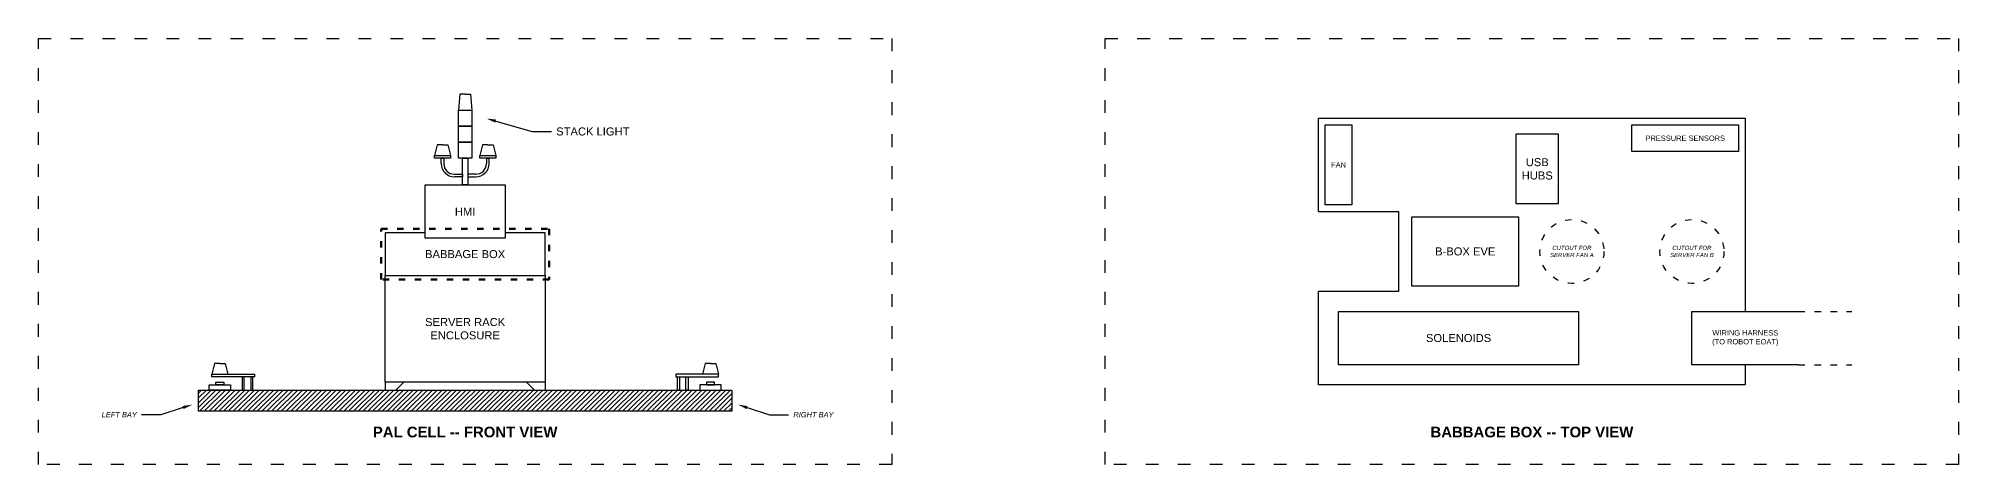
# Model space of a CAD drawing. Header units: inches. Extents: x -10 to 146, y 20 to 28.
# Drawn here: x -9.86 to 26.14, y 19.62 to 27.62 of the extents above; entities that cross this region are included whole.
import ezdxf
from ezdxf import colors
from ezdxf.entities.mleader import LeaderData, LeaderLine
from ezdxf.math import Vec2, Vec3

# ---------------------------------------------------------------- set-up
doc = ezdxf.new("R2010")
doc.units = ezdxf.units.IN
doc.header["$MEASUREMENT"] = 0
doc.linetypes.add('ACAD_ISO03W100', pattern=[30, 12, -18])
doc.styles.get("Standard").update_dxf_attribs({"font": 'arial.ttf'})

msp = doc.modelspace()

# ---------------------------------------------------------------- hatches: boundary and pattern name
h = msp.add_hatch()
h.set_pattern_fill('ANSI31', color=256, scale=0.51)
h.set_pattern_definition([(45, (1.027313, -0.72652), (-0.04507806, 0.04507806), [])])
h.paths.add_polyline_path([(3.145, 20.621), (3.145, 21.021), (-6.855, 21.021), (-6.855, 20.621)])

# ---------------------------------------------------------------- linework, layer by layer
for p, q in [((-1.955, 26.571), (-1.98, 26.271)), ((-1.855, 26.571), (-1.955, 26.571)), ((-1.855, 26.571), (-1.755, 26.571)), ((-1.755, 26.571), (-1.73, 26.271)), ((-2.38, 25.621), (-2.43, 25.421)), ((-2.28, 25.621), (-2.38, 25.621)), ((-2.28, 25.621), (-2.18, 25.621)), ((-2.18, 25.621), (-2.13, 25.421)), ((-1.53, 25.621), (-1.58, 25.421)), ((-1.43, 25.621), (-1.53, 25.621)), ((-1.43, 25.621), (-1.33, 25.621)), ((-1.33, 25.621), (-1.28, 25.421)), ((-2.255, 25.371), (-2.305, 25.371)), ((-1.455, 25.371), (-1.405, 25.371)), ((14.145, 24.371), (15.645, 24.371)), ((15.645, 24.371), (15.645, 22.871)), ((15.645, 22.871), (14.145, 22.871)), ((-6.555, 21.521), (-6.605, 21.321)), ((-6.455, 21.521), (-6.555, 21.521)), ((-6.455, 21.521), (-6.355, 21.521)), ((-6.355, 21.521), (-6.305, 21.321)), ((2.645, 21.521), (2.595, 21.321)), ((2.745, 21.521), (2.645, 21.521)), ((2.745, 21.521), (2.845, 21.521)), ((2.845, 21.521), (2.895, 21.321)), ((-3.355, 21.171), (-3.355, 21.021)), ((-3.155, 21.021), (-3.005, 21.171)), ((-0.556, 21.021), (-0.706, 21.171)), ((-0.355, 21.171), (-0.356, 21.021))]:
    msp.add_line(p, q)
at = {"linetype": 'ACAD_ISO03W100', "ltscale": 0.01}
for p, q in [((23.145, 22.496), (24.145, 22.496)), ((23.145, 21.496), (24.145, 21.496))]:
    msp.add_line(p, q, dxfattribs=at)
at = {"linetype": 'ACAD_ISO03W100', "ltscale": 0.02}
for points in [[(-9.855, 27.621), (6.145, 27.621), (6.145, 19.621), (-9.855, 19.621)], [(10.145, 27.621), (26.145, 27.621), (26.145, 19.621), (10.145, 19.621)]]:
    msp.add_lwpolyline(points, close=True, dxfattribs=at)
for points in [[(-1.98, 26.271), (-1.73, 26.271), (-1.73, 25.971), (-1.98, 25.971)], [(-1.98, 25.971), (-1.73, 25.971), (-1.73, 25.671), (-1.98, 25.671)], [(14.27, 25.996), (14.77, 25.996), (14.77, 24.496), (14.27, 24.496)], [(20.02, 25.996), (22.02, 25.996), (22.02, 25.496), (20.02, 25.496)], [(-1.98, 25.671), (-1.73, 25.671), (-1.73, 25.371), (-1.98, 25.371)], [(17.845, 24.521), (18.645, 24.521), (18.645, 25.821), (17.845, 25.821)], [(-2.43, 25.421), (-2.13, 25.421), (-2.13, 25.371), (-2.43, 25.371)], [(-1.905, 25.371), (-1.805, 25.371), (-1.805, 24.871), (-1.905, 24.871)], [(-1.58, 25.421), (-1.28, 25.421), (-1.28, 25.371), (-1.58, 25.371)], [(-2.605, 24.871), (-1.105, 24.871), (-1.105, 23.871), (-2.605, 23.871)], [(15.895, 24.271), (17.895, 24.271), (17.895, 22.971), (15.895, 22.971)], [(-3.355, 23.171), (-0.355, 23.171), (-0.355, 21.171), (-3.355, 21.171)], [(14.52, 22.496), (19.02, 22.496), (19.02, 21.496), (14.52, 21.496)], [(-6.605, 21.321), (-5.805, 21.321), (-5.805, 21.271), (-6.605, 21.271)], [(-5.995, 21.271), (-6.035, 21.271), (-6.035, 21.021), (-5.995, 21.021)], [(-5.835, 21.271), (-5.875, 21.271), (-5.875, 21.021), (-5.835, 21.021)], [(2.895, 21.321), (2.095, 21.321), (2.095, 21.271), (2.895, 21.271)], [(2.125, 21.271), (2.165, 21.271), (2.165, 21.021), (2.125, 21.021)], [(2.285, 21.271), (2.325, 21.271), (2.325, 21.021), (2.285, 21.021)], [(-6.855, 21.021), (3.145, 21.021), (3.145, 20.621), (-6.855, 20.621)], [(-6.655, 21.121), (-6.255, 21.121), (-6.255, 21.021), (-6.655, 21.021)], [(-6.53, 21.171), (-6.38, 21.171), (-6.38, 21.121), (-6.53, 21.121)], [(2.945, 21.121), (2.545, 21.121), (2.545, 21.021), (2.945, 21.021)], [(2.82, 21.171), (2.67, 21.171), (2.67, 21.121), (2.82, 21.121)]]:
    msp.add_lwpolyline(points, close=True)
for points in [[(14.145, 24.371), (14.145, 26.121), (22.145, 26.121), (22.145, 22.496)], [(-2.305, 25.271), (-2.305, 25.371), (-2.255, 25.371), (-2.255, 25.271)], [(-1.405, 25.271), (-1.405, 25.371), (-1.455, 25.371), (-1.455, 25.271)], [(-2.055, 25.071), (-1.905, 25.071), (-1.905, 25.021), (-2.055, 25.021)], [(-1.655, 25.071), (-1.805, 25.071), (-1.805, 25.021), (-1.655, 25.021)], [(-2.605, 23.971), (-3.355, 23.971), (-3.355, 23.171), (-0.355, 23.171), (-0.355, 23.971), (-1.105, 23.971)], [(22.145, 21.496), (22.145, 21.121), (14.145, 21.121), (14.145, 22.871)], [(23.145, 21.496), (21.145, 21.496), (21.145, 22.496), (23.145, 22.496)]]:
    msp.add_lwpolyline(points)
at = {"color": 3, "linetype": 'ACAD_ISO03W100', "lineweight": 80, "ltscale": 0.01}
msp.add_lwpolyline([(-3.43, 24.046), (-0.28, 24.046), (-0.28, 23.096), (-3.43, 23.096)], close=True, dxfattribs=at)
at = {"linetype": 'ACAD_ISO03W100', "ltscale": 0.01}
for centre in [(18.895, 23.621), (21.145, 23.621)]:
    msp.add_circle(centre, 0.6, dxfattribs=at)
for centre, radius, start, end in [((-2.055, 25.271), 0.25, 180, 270), ((-2.055, 25.271), 0.2, 180, 270), ((-1.655, 25.271), 0.2, 270, 0), ((-1.655, 25.271), 0.25, 270, 0)]:
    msp.add_arc(centre, radius, start, end)

# ---------------------------------------------------------------- texts
at = {"color": 3, "attachment_point": 5}
for s, width, insert, char_height in [('{\\C256;PRESSURE SENSORS}', 2.89848, (21.02, 25.746), 0.1), ('{\\C256;FAN}', 2.89848, (14.52, 25.246), 0.1), ('{\\C256;USB HUBS}', 0.67853, (18.245, 25.171), 0.15), ('{\\C256;HMI}', 2.12146, (-1.855, 24.371), 0.15), ('{\\C256;BABBAGE BOX}', 2.12146, (-1.855, 23.571), 0.15), ('{\\C256;B-BOX EVE}', 2.08332, (16.895, 23.621), 0.15), ('{\\fArial|b0|i1|c0|p34;\\C256;CUTOUT FOR SERVER FAN A}', 1.04965, (18.895, 23.621), 0.08), ('{\\fArial|b0|i1|c0|p34;\\C256;CUTOUT FOR SERVER FAN B}', 1.04965, (21.145, 23.621), 0.08), ('{\\C256;SERVER RACK ENCLOSURE}', 2.12146, (-1.855, 22.171), 0.15), ('{\\C256;SOLENOIDS}', 2.08332, (16.77, 21.996), 0.15), ('{\\C256;WIRING HARNESS (TO ROBOT EOAT)}', 1.39573, (22.145, 21.996), 0.1), ('{\\fArial|b1|i0|c0|p34;\\C256;PAL CELL -- FRONT VIEW}', 3.93339, (-1.855, 20.231), 0.2), ('{\\fArial|b1|i0|c0|p34;\\C256;BABBAGE BOX -- TOP VIEW}', 3.93339, (18.145, 20.231), 0.2)]:
    msp.add_mtext_dynamic_manual_height_columns(s, width=width, gutter_width=1, heights=[0], dxfattribs=dict(at, insert=insert, char_height=char_height))

# ---------------------------------------------------------------- leaders
ml = msp.add_multileader_mtext('Standard')
ml.set_content('\\pxsm1.2;STACK LIGHT', color=256)
ml.set_leader_properties()
ml.build(insert=Vec2(0, 0))
ml.multileader.update_dxf_attribs({"dogleg_length": 0.36, "arrow_head_size": 0.18})
ctx = ml.context
ctx.base_point, ctx.char_height, ctx.arrow_head_size, ctx.landing_gap_size, ctx.plane_origin = Vec3(-0.238, 25.872), 0.15, 0.18, 0.09, Vec3(4.575, 27.347)
notes = []
notes.append((ctx, [(1, (1, 1, 0), (-0.598, 25.872), (1, 0), 0.36, [(0, [(-1.455, 26.117)], 0, [])])]))
ctx.mtext.insert, ctx.mtext.width, ctx.mtext.flow_direction = Vec3(-0.148, 25.948), 1.4456, 5
ml = msp.add_multileader_mtext('Standard')
ml.set_content('\\pxsm1.2;{\\fArial|b0|i1|c0|p34;LEFT BAY}', color=256)
ml.set_leader_properties()
ml.build(insert=Vec2(0, 0))
ml.multileader.update_dxf_attribs({"dogleg_length": 0.36, "arrow_head_size": 0.18})
ctx = ml.context
ctx.base_point, ctx.char_height, ctx.arrow_head_size, ctx.landing_gap_size, ctx.plane_origin = Vec3(-8.769, 20.557), 0.1, 0.18, 0.09, Vec3(-12.312, 21.615)
ctx.text_align_type = 2
notes.append((ctx, [(1, (1, 1, 0), (-7.56, 20.557), (-1, 0), 0.36, [(0, [(-6.97, 20.747)], 0, [])])]))
ctx.mtext.insert, ctx.mtext.width, ctx.mtext.alignment, ctx.mtext.flow_direction = Vec3(-8.01, 20.607), 1.4456, 3, 5
ml = msp.add_multileader_mtext('Standard')
ml.set_content('\\pxsm1.2;{\\fArial|b0|i1|c0|p34;RIGHT BAY}', color=256)
ml.set_leader_properties()
ml.build(insert=Vec2(0, 0))
ml.multileader.update_dxf_attribs({"dogleg_length": 0.36, "arrow_head_size": 0.18})
ctx = ml.context
ctx.base_point, ctx.char_height, ctx.arrow_head_size, ctx.landing_gap_size, ctx.plane_origin = Vec3(4.209, 20.557), 0.1, 0.18, 0.09, Vec3(8.602, 21.615)
notes.append((ctx, [(1, (1, 1, 0), (3.849, 20.557), (1, 0), 0.36, [(0, [(3.259, 20.747)], 0, [])])]))
ctx.mtext.insert, ctx.mtext.width, ctx.mtext.flow_direction = Vec3(4.299, 20.608), 1.4456, 5
for ctx, leaders in notes:
    for number, flags, end, landing, length, lines in leaders:
        leader = LeaderData()
        leader.index, (leader.has_last_leader_line, leader.has_dogleg_vector, leader.attachment_direction) = number, flags
        leader.last_leader_point, leader.dogleg_vector, leader.dogleg_length = Vec3(end), Vec3(landing), length
        for number, points, colour, breaks in lines:
            line = LeaderLine()
            line.index, line.vertices, line.color, line.breaks = number, Vec3.list(points), colors.encode_raw_color(colour), breaks
            leader.lines.append(line)
        ctx.leaders.append(leader)

doc.saveas('drawing.dxf')
